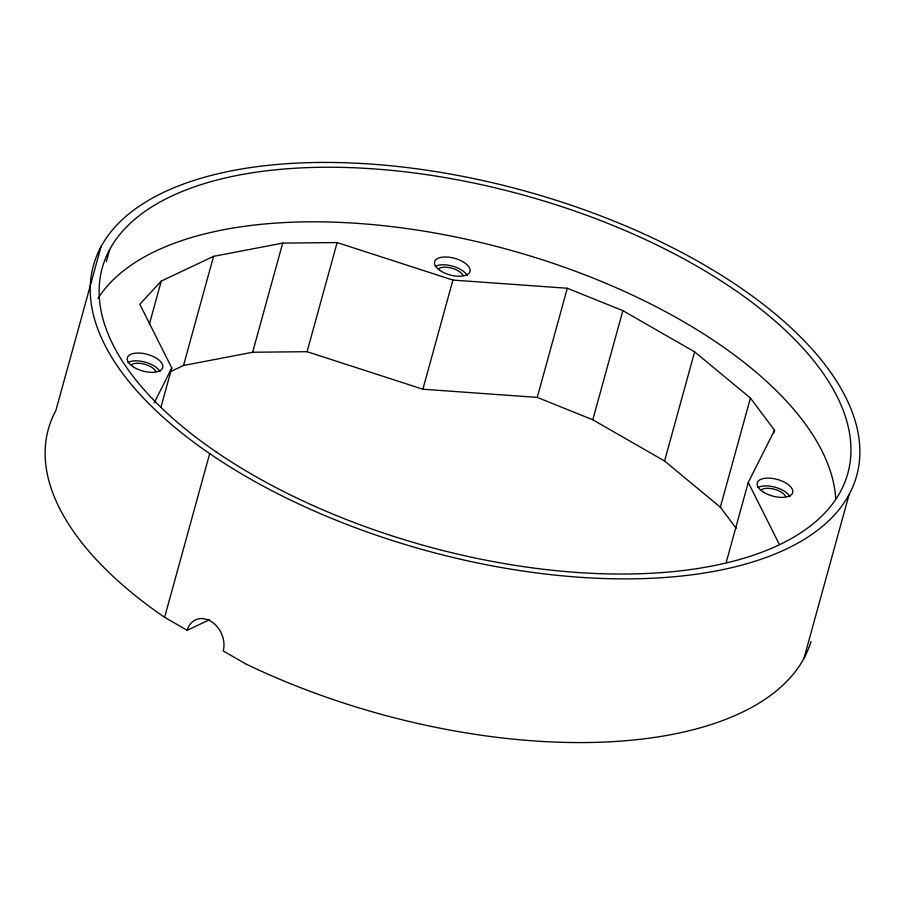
<?xml version="1.0" encoding="UTF-8"?>
<svg xmlns="http://www.w3.org/2000/svg" width="905" height="905" viewBox="0 0 905 905"><rect width="100%" height="100%" fill="white"/><g stroke="black" fill="none" stroke-linecap="round" stroke-linejoin="round"><path stroke-width="1.36" d="M100.998 246.737L55.906 410.44A395.836 186.441 15.4 0 0 164.608 617.323L187.199 630.287A22.919 17.727 64.7 0 1 210.571 621.135A22.919 17.727 64.7 0 1 223.207 650.955L245.787 663.919A395.836 186.441 15.4 0 0 811.004 641.464M106.36 261.579L109.663 249.599M149.37 324.205L161.248 281.082L213.569 256.341L282.699 243.106L337.135 242.563L452.93 280.075L567.299 288.254L622.855 310.653L694.633 351.853L750.426 398.064L774.556 430.271L773.809 432.975M161.011 407.058L171.78 367.984L139.822 304.25L161.248 281.082M169.473 372.113L183.511 365.484L213.569 256.341M164.608 617.323L209.7 453.62A395.836 186.441 15.4 0 1 366.344 163.771A395.836 186.441 15.4 0 1 849.094 494.56L804.002 658.263M183.511 365.484L252.631 352.249L282.699 243.106M252.631 352.249L307.067 351.694L337.135 242.563M307.067 351.694L422.873 389.218L452.93 280.075M422.873 389.218L537.242 397.397L567.299 288.254M736.172 528.305L720.357 507.196L664.575 460.996L592.798 419.784L622.855 310.653M664.575 460.996L694.633 351.853M720.357 507.196L750.426 398.064M726.353 561.937L748.254 482.444L774.556 430.271M154.246 402.77L171.78 367.984M187.199 630.287L209.507 619.744M537.242 397.397L592.798 419.784M748.254 482.444L778.956 543.679M849.094 494.56A395.836 186.441 15.4 0 1 209.7 453.62M97.966 298.503A386.673 182.12 15.4 0 1 505.194 248.762A386.673 182.12 15.4 0 1 835.734 498.531M438.393 268.751A13.745 6.471 15.4 0 1 451.55 268.095A13.745 6.471 15.4 0 1 462.953 275.233M131.168 364.817A13.745 6.471 15.4 0 1 144.325 364.149A13.745 6.471 15.4 0 1 155.728 371.299M761.094 489.888A13.745 6.471 15.4 0 1 774.25 489.22A13.745 6.471 15.4 0 1 785.653 496.37M128.058 362.43A18.338 8.631 15.4 0 1 145.569 362.26A18.338 8.631 15.4 0 1 160.004 371.57M435.282 266.375A18.338 8.631 15.4 0 1 452.783 266.194A18.338 8.631 15.4 0 1 467.229 275.505M757.983 487.501A18.338 8.631 15.4 0 1 775.495 487.32A18.338 8.631 15.4 0 1 789.929 496.641M132.764 366.525A18.338 8.631 15.4 0 0 162.38 368.426A18.338 8.631 15.4 0 0 140.015 353.097A18.338 8.631 15.4 0 0 132.764 366.525M439.988 270.459A18.338 8.631 15.4 0 0 469.593 272.36A18.338 8.631 15.4 0 0 447.24 257.043A18.338 8.631 15.4 0 0 439.988 270.459M762.689 491.596A18.338 8.631 15.4 0 0 792.305 493.485A18.338 8.631 15.4 0 0 769.94 478.168A18.338 8.631 15.4 0 0 762.689 491.596M215.854 451.697A386.673 182.12 15.4 0 0 840.428 491.687A386.673 182.12 15.4 0 0 368.867 168.556A386.673 182.12 15.4 0 0 215.854 451.697"/></g></svg>
